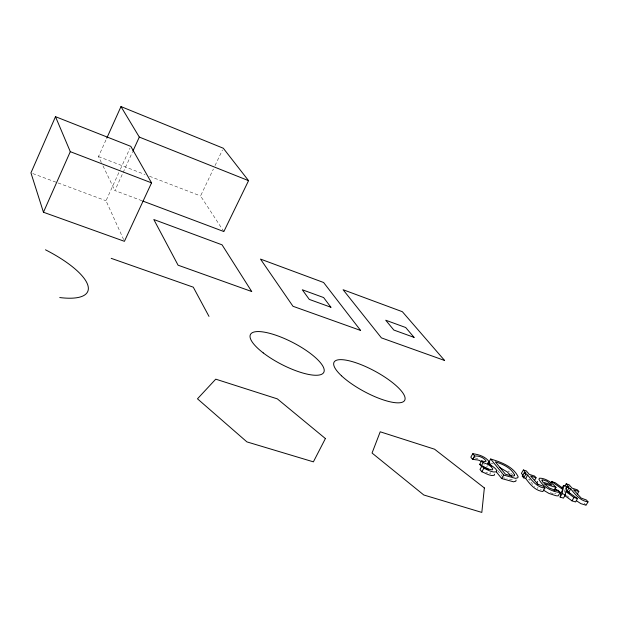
<?xml version="1.0" encoding="UTF-8"?>
<svg xmlns="http://www.w3.org/2000/svg" width="619" height="619" viewBox="0 0 619 619"><rect width="100%" height="100%" fill="white"/><g stroke="black" fill="none" stroke-linecap="round" stroke-linejoin="round"><path stroke-width="0.46" stroke-dasharray="3.1 2.32" d="M487.393 465.527L487.269 466.285L486.472 466.641M564.435 492.221L564.868 489.784M490.821 472.467L490.666 473.21L489.536 473.373M101.361 162.511L98.491 156.561L106.778 138.153M123.63 239.599L106.011 200.749L120.009 170.047M120.411 169.173L130.013 148.119M141.898 200.718L114.879 190.551L132.497 151.988M223.854 231.545L200.564 195.968L213.377 169.064M215.033 165.598L222.476 149.976M537.277 488.53L538.081 487.168M483.841 465.117L484.197 464.606M512.431 479.106L510.745 479.624L506.806 478.742M556.032 493.583L554.585 493.807M540.356 489.544L541.3 489.66M474.804 457.828L479.462 459.375M553.247 493.668L549.695 492.515M584.22 503.286L586.038 505.197M503.448 477.721L505.089 478.239M530.468 479.98L528.657 479.4L534.754 486.619M490.527 463.02L493.258 463.894M485.838 472.274L487.679 472.947M32.761 173.56L57.172 182.62M58.078 182.961L106.011 200.749M98.491 156.561L145.047 174.535M149.527 176.26L200.564 195.968M566.424 495.463L569.457 497.622M508.122 471.028L509.507 472.026M510.745 473.109L513.043 475.33M497.521 470.394L502.86 476.986M103.002 165.907L114.879 190.551"/><path stroke-width="0.93" d="M550.871 482.921L551.661 481.582L562.872 489.552L560.876 492.902L560.118 497.072L563.437 498.117L565.457 494.743L565.735 491.501L573.975 497.459L577.542 498.597L575.531 501.947L571.964 500.825L564.482 495.393M577.542 498.597L566.145 490.496L566.842 486.472L563.576 485.42L563.29 488.553L555.22 482.735L551.661 481.582M560.118 497.072L562.137 493.691L562.872 489.552M516.084 480.065L515.851 481.18L513.522 481.814L501.73 478.572L496.407 471.972M55.493 116.674L30.95 172.887L43.446 212.247L124.411 241.325L151.554 182.868L130.81 146.363L55.493 116.674L70.295 151.67L151.554 182.868M43.446 212.247L70.295 151.67M106.778 138.153L120.984 106.584L223.304 148.243L248.559 180.655L223.854 231.545L142.796 201.059M132.899 151.113L139.306 137.085L120.984 106.584M494.511 474.177L494.225 475.315C489.939 476.359 485.729 473.171 481.837 471.763L480.004 469.434L482.008 465.937L483.849 468.25C487.741 469.666 491.95 472.854 496.237 471.825L496.539 471.353C498.055 467.91 483.485 461.89 488.461 463.182L489.258 462.834L489.374 462.076C485.853 456.683 478.889 454.501 472.808 453.712L470.835 457.162C472.606 461.31 477.984 458.447 480.978 461.434M472.614 459.414L474.587 455.955L472.808 453.712M472.808 459.476L474.781 456.017C478.99 455.685 483.919 457.456 486.178 461.155L484.646 461.666L481.69 460.846L479.71 464.312L481.133 466.107L483.122 462.633L481.69 460.846M481.837 471.763L483.849 468.25M490.674 459.012L503.75 475.09L515.534 478.363L517.855 477.736L518.088 476.638C513.035 466.355 500.972 462.138 490.674 459.012L488.708 462.432L491.672 466.099M501.73 478.572L503.75 475.09M534.483 480.468L536.069 477.775L534.646 476.104L529.222 474.355L526.328 470.935L523.38 469.983L521.415 473.349L523.132 475.407M536.069 477.775L530.638 476.026L537.926 484.267L543.304 486.255L544.89 488.12L542.878 491.525C535.149 490.689 530.011 484.22 525.686 478.456L523.682 477.814L522.281 476.135L524.254 472.754L526.258 473.396L523.38 469.983M523.682 477.814L525.663 474.425L524.254 472.754M525.686 478.456L527.674 475.067L525.663 474.425M554.02 490.836L556.017 487.47C551.947 482.65 546.105 478.301 539.606 478.162L538.878 479.16C542.724 486.874 551.715 491.726 560.156 492.515L558.145 495.896L556.086 495.749L548.968 493.444L543.32 490.07M562.098 487.911L563.576 485.42M564.752 486.31L566.223 483.834L569.07 484.754L572.095 488.167L577.334 489.853L578.819 491.525L577.341 494.001M565.851 488.128L566.842 486.472M565.828 489.111L567.314 486.627L569.24 487.246L566.223 483.834M567.314 486.627L568.784 488.298L566.811 491.618L568.745 492.237L569.921 493.575M568.745 492.237L570.726 488.917L568.784 488.298M571.964 500.825L573.975 497.459M578.819 491.525L573.581 489.838L581.179 498.078L586.394 500.005L588.05 501.862L586.038 505.197L580.862 503.642L576.56 500.856M537.625 481.52L536.89 482.526L537.764 484.522M588.05 501.862C580.359 500.972 575.291 494.442 570.726 488.917M544.89 488.12C537.168 487.254 532.023 480.816 527.674 475.067M562.137 493.691L565.457 494.743M483.122 462.633C486.844 463.747 490.913 465.349 492.825 468.985L492.252 469.898L489.691 469.45L482.008 465.937M522.281 476.135L523.612 476.56M556.017 487.47L543.931 483.601L549.525 488.105L555.258 490.287L558.206 490.271L560.156 492.515M479.71 464.312L480.793 464.66M111.196 258.34L193.283 287.185L208.982 316.379M482.526 466.556L488.453 469.535M139.306 137.085L248.559 180.655M499.579 467.43L507.263 471.933L511.588 476.506M554.91 488.646L560.876 492.902M45.473 249.797A70.589 22.299 23 0 1 87.867 285.344A70.589 22.299 23 0 1 59.741 297.546M484.352 487.934L481.822 512.416L423.806 494.999L372.05 453.046L380.213 431.799L434.561 449.201L484.352 487.934M514.536 474.85L514.435 475.663L512.756 476.166L505.46 474.255L495.332 461.851C502.721 464.095 510.853 467.624 514.536 474.85M541.981 480.112L542.6 482.039L551.823 485.002L546.832 481.156L542.871 479.887L541.981 480.112M325.401 438.554L313.392 461.851L246.919 441.896L197.469 398.814L215.745 379.161L277.327 398.868L325.401 438.554M251.701 291.518L178.079 265.195L153.806 219.521L222.066 244.838L251.701 291.518M360.606 330.445L292.98 306.273L260.483 259.082L323.613 282.504L360.606 330.445M444.581 360.459L381.405 337.873L343.081 289.723L402.373 311.713L444.581 360.459M330.91 307.248L309.291 299.41L302.296 289.769L323.621 297.553L330.91 307.248M414.072 337.378L393.831 330.043L385.714 320.216L405.693 327.513L414.072 337.378M263.23 352.9A41.249 12.295 27.3 0 0 323.652 372.576A41.249 12.295 27.3 0 0 274.526 334.763A41.249 12.295 27.3 0 0 263.23 352.9M341.502 375.803A40.119 11.49 28.4 0 0 402.629 402.079A40.119 11.49 28.4 0 0 363.933 365.844A40.119 11.49 28.4 0 0 341.502 375.803"/></g></svg>
